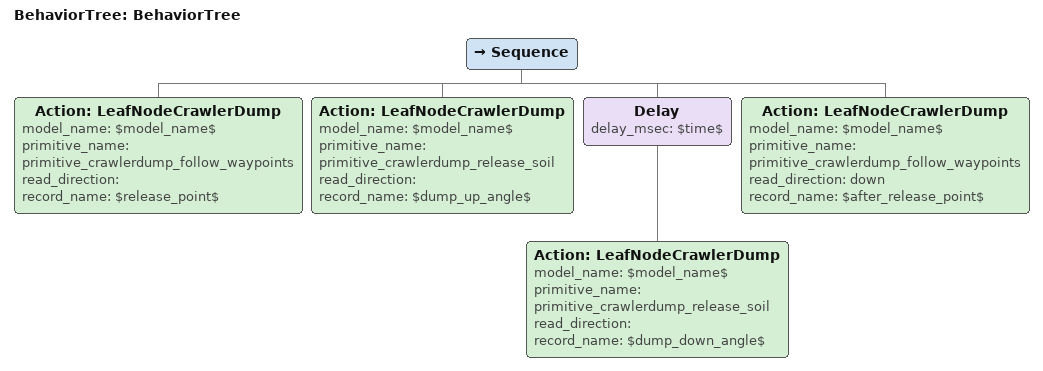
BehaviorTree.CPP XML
<?xml version="1.0"?>
<root main_tree_to_execute="BehaviorTree">
    <BehaviorTree ID="BehaviorTree">
        <Sequence>
            <Action ID="LeafNodeCrawlerDump" model_name="$model_name$" primitive_name="primitive_crawlerdump_follow_waypoints" read_direction="" record_name="$release_point$"/>
            <Action ID="LeafNodeCrawlerDump" model_name="$model_name$" primitive_name="primitive_crawlerdump_release_soil" read_direction="" record_name="$dump_up_angle$"/>
            <Delay delay_msec="$time$">
                <Action ID="LeafNodeCrawlerDump" model_name="$model_name$" primitive_name="primitive_crawlerdump_release_soil" read_direction="" record_name="$dump_down_angle$"/>
            </Delay>
            <Action ID="LeafNodeCrawlerDump" model_name="$model_name$" primitive_name="primitive_crawlerdump_follow_waypoints" read_direction="down" record_name="$after_release_point$"/>
        </Sequence>
    </BehaviorTree>
</root>
